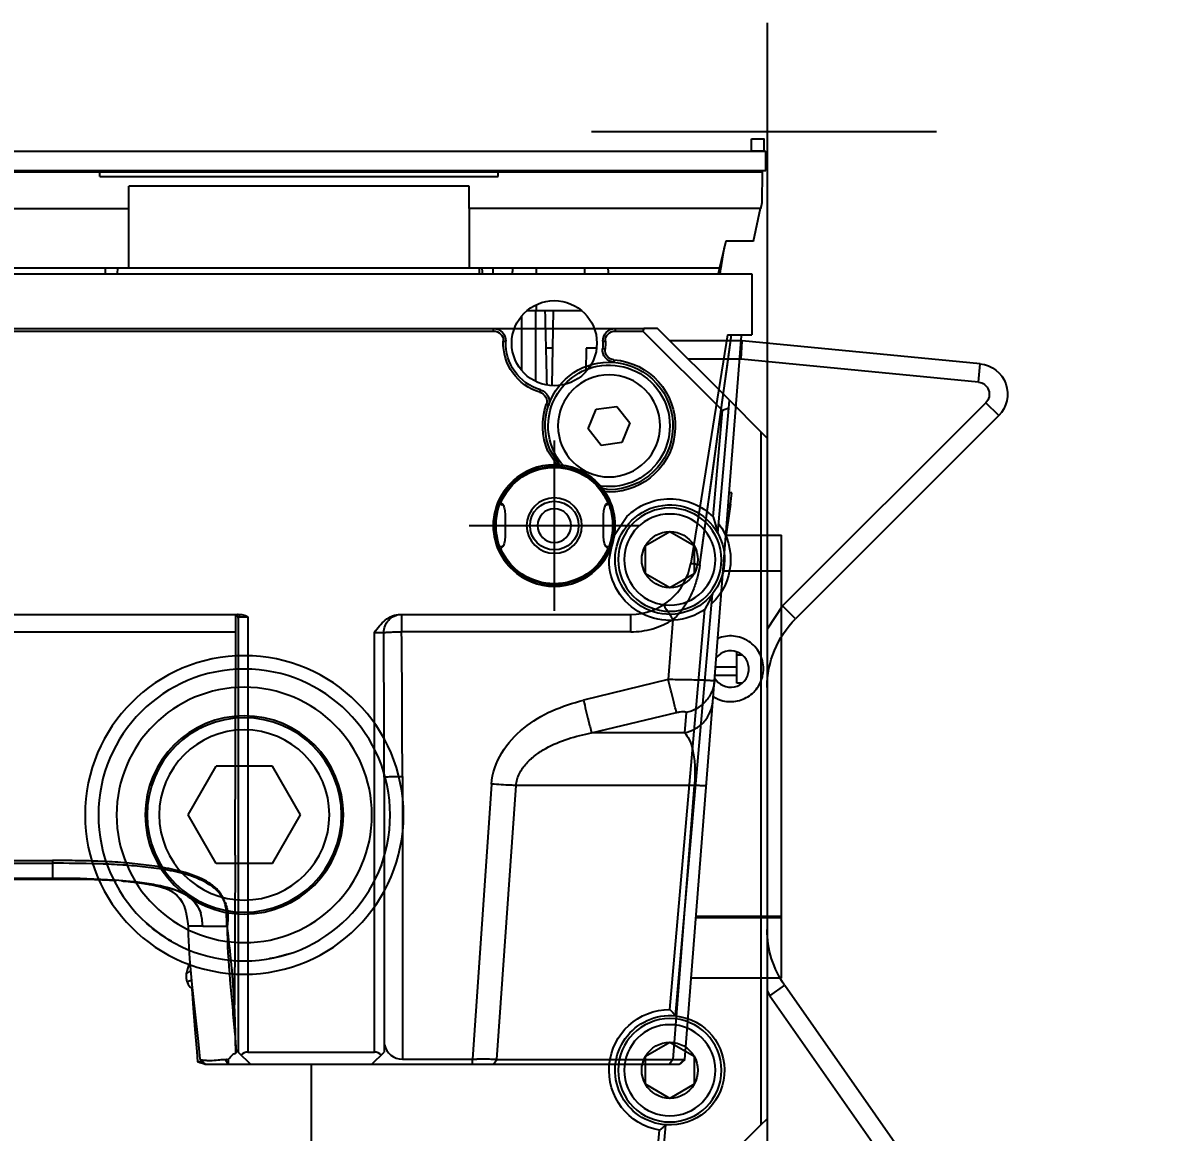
# Model space of a CAD drawing. Header units: millimetres. Extents: x -73584 to -37571, y -61249 to -50748.
# Drawn here: x -50345.5 to -50251.5, y -59261.9 to -59170.6 of the extents above; entities that cross this region are included whole.
import ezdxf

# ---------------------------------------------------------------- set-up
doc = ezdxf.new("R2010")
doc.units = ezdxf.units.MM
doc.header["$LTSCALE"] = 200
doc.header["$PDSIZE"] = -1
doc.linetypes.add('DOT_CENTER', pattern=[14, 12, -1, 0, -1])
doc.layers.add('1', color=7, linetype='Continuous')
doc.layers.add('DIM', color=3, linetype='Continuous')
doc.styles.add('TSSD_Dimension', font='tssdeng.shx', dxfattribs={"width": 0.7, "bigfont": 'hztxt.shx'})
doc.dimstyles.new('TSSD_20_20', dxfattribs={"dimtxt": 60, "dimasz": 20, "dimexe": 20, "dimexo": 50, "dimgap": 20, "dimtad": 1, "dimdec": 0, "dimzin": 0, "dimdsep": 46, "dimtxsty": 'TSSD_Dimension', "dimblk": 'ARCHTICK', "dimcen": 0, "dimdle": 20, "dimclrt": 7, "dimadec": 0, "dimazin": 0, "dimtfac": 1, "dimtdec": 0, "dimtix": 1, "dimtmove": 2, "dimatfit": 3, "dimfxl": 1, "dimtolj": 1, "dimtzin": 0, "dimarcsym": 0})

# ---------------------------------------------------------------- blocks, each defined once
blk = doc.blocks.new('12586')
at = {"color": 7, "linetype": 'Continuous'}
for p, q in [((-40121.546, -54854.821), (-39871.746, -54854.821)), ((-39871.746, -54856.421), (-39871.746, -54854.821)), ((-40121.546, -54856.421), (-39871.746, -54856.421)), ((-39946.768, -54856.521), (-39872.059, -54856.521)), ((-39926.524, -54856.921), (-39926.524, -54856.521)), ((-39926.524, -54856.921), (-39893.768, -54856.921)), ((-39910.156, -54856.521), (-39910.156, -54856.421)), ((-39910.147, -54856.521), (-39910.147, -54856.421)), ((-39909.892, -54856.421), (-39909.892, -54856.521)), ((-39908.733, -54856.521), (-39908.733, -54856.421)), ((-39907.958, -54856.521), (-39907.958, -54856.421)), ((-39905.335, -54856.421), (-39905.335, -54856.521)), ((-39904.56, -54856.421), (-39904.56, -54856.521)), ((-39903.401, -54856.521), (-39903.401, -54856.421)), ((-39903.147, -54856.521), (-39903.147, -54856.421)), ((-39901.65, -54856.521), (-39901.15, -54856.421)), ((-39901.15, -54856.521), (-39901.15, -54856.421)), ((-39897.904, -54856.421), (-39897.904, -54856.521)), ((-39897.899, -54856.421), (-39897.899, -54856.521)), ((-39893.768, -54856.921), (-39893.768, -54856.521)), ((-39889.156, -54856.421), (-39889.156, -54856.521)), ((-39889.147, -54856.421), (-39889.147, -54856.521)), ((-39884.147, -54856.421), (-39884.147, -54856.521)), ((-39881.398, -54856.521), (-39881.397, -54856.421)), ((-39879.895, -54856.521), (-39879.897, -54856.421)), ((-39872.059, -54856.521), (-39872.066, -54859.035)), ((-39896.146, -54857.693), (-39924.146, -54857.693)), ((-39924.146, -54859.55), (-39924.146, -54857.693)), ((-39896.146, -54859.546), (-39896.146, -54857.693)), ((-40069.146, -54859.55), (-39924.146, -54859.55)), ((-39924.146, -54864.421), (-39924.146, -54859.55)), ((-39872.183, -54859.546), (-39896.146, -54859.546)), ((-39896.146, -54859.55), (-39896.146, -54864.421)), ((-39872.754, -54862.232), (-39872.175, -54859.508)), ((-39875.051, -54862.232), (-39875.551, -54864.421)), ((-39875.322, -54863.712), (-39875.158, -54862.703)), ((-39872.754, -54862.232), (-39875.051, -54862.232)), ((-39875.405, -54864.224), (-39875.322, -54863.712)), ((-40069.146, -54864.421), (-39896.146, -54864.421)), ((-39926.085, -54864.421), (-39926.094, -54864.921)), ((-39925.085, -54864.421), (-39925.094, -54864.921)), ((-39896.146, -54864.421), (-39875.551, -54864.421)), ((-39894.207, -54864.421), (-39894.199, -54864.921)), ((-39890.646, -54864.421), (-39890.646, -54864.921)), ((-39886.646, -54864.921), (-39886.646, -54864.421)), ((-39875.551, -54864.421), (-39875.665, -54864.921)), ((-39875.517, -54864.921), (-39875.45, -54864.502)), ((-39875.45, -54864.502), (-39875.405, -54864.224)), ((-40370.397, -54864.921), (-39872.897, -54864.921)), ((-39872.897, -54864.921), (-39872.897, -54869.921)), ((-39890.646, -54867.474), (-39890.646, -54867.921)), ((-39891.841, -54868.416), (-39891.839, -54872.83)), ((-39891.346, -54867.921), (-39886.947, -54867.921)), ((-39890.66, -54873.762), (-39890.659, -54867.921)), ((-39889.893, -54868.024), (-39889.896, -54867.902)), ((-39889.893, -54868.024), (-39889.896, -54867.902)), ((-39889.312, -54874.105), (-39889.204, -54867.921)), ((-39878.419, -54929.522), (-39873.76, -54870.011)), ((-39874.904, -54869.921), (-39877.927, -54888.715)), ((-39877.176, -54888.841), (-39874.576, -54869.921)), ((-39874.904, -54869.921), (-39872.897, -54869.921)), ((-39889.243, -54871.021), (-39889.817, -54871.021)), ((-39886.528, -54871.021), (-39886.542, -54872.935)), ((-39886.528, -54871.021), (-39886.542, -54872.935)), ((-39885.647, -54871.021), (-39886.528, -54871.021)), ((-39874.533, -54882.92), (-39874.77, -54882.92)), ((-39874.663, -54883.848), (-39874.533, -54882.918)), ((-39874.663, -54883.848), (-39875.081, -54886.891)), ((-39875.014, -54886.42), (-39870.447, -54886.42)), ((-39870.447, -54922.842), (-39870.447, -54886.42)), ((-39870.447, -54889.368), (-39875.275, -54889.368)), ((-39947.232, -54892.921), (-39914.947, -54892.921)), ((-39915.347, -54894.357), (-39915.347, -54893.039)), ((-39915.147, -54893.223), (-39915.147, -54928.921)), ((-39915.037, -54893.121), (-39914.347, -54893.121)), ((-39914.347, -54893.121), (-39914.347, -54928.921)), ((-39901.79, -54892.921), (-39882.864, -54892.921)), ((-39901.703, -54892.921), (-39901.703, -54894.357)), ((-39882.864, -54894.357), (-39882.864, -54892.921)), ((-39879.386, -54893.349), (-39879.773, -54898.288)), ((-39947.232, -54894.357), (-39915.347, -54894.357)), ((-39915.397, -54912.721), (-39915.347, -54894.357)), ((-39903.947, -54894.421), (-39903.166, -54894.421)), ((-39903.947, -54928.921), (-39903.947, -54894.421)), ((-39882.864, -54894.357), (-39901.703, -54894.357)), ((-39874.147, -54898.582), (-39874.147, -54896.006)), ((-39874.147, -54896.258), (-39873.702, -54896.258)), ((-39874.147, -54897.26), (-39875.893, -54897.26)), ((-39879.773, -54898.288), (-39886.753, -54899.974)), ((-39875.945, -54897.919), (-39874.147, -54897.919)), ((-39873.702, -54898.582), (-39874.147, -54898.582)), ((-39886.078, -54902.674), (-39879.097, -54900.988)), ((-39878.299, -54901.007), (-39878.43, -54902.674)), ((-39878.43, -54902.674), (-39886.078, -54902.674)), ((-39903.147, -54906.314), (-39903.147, -54928.921)), ((-39901.647, -54906.251), (-39901.647, -54929.507)), ((-39894.304, -54906.887), (-39895.887, -54929.507)), ((-39893.867, -54929.522), (-39892.29, -54906.995)), ((-39877.632, -54906.995), (-39892.29, -54906.995)), ((-39877.632, -54906.995), (-39879.396, -54929.522)), ((-39949.461, -54913.172), (-39930.435, -54913.172)), ((-39949.461, -54913.4), (-39930.435, -54913.396)), ((-39930.435, -54913.172), (-39930.435, -54913.396)), ((-39930.435, -54913.396), (-39930.435, -54914.689)), ((-39930.435, -54913.396), (-39930.435, -54914.606)), ((-39915.397, -54912.721), (-39915.447, -54925.039)), ((-39923.53, -54914.964), (-39923.396, -54914.981)), ((-39923.434, -54914.976), (-39923.342, -54914.988)), ((-39870.447, -54917.814), (-39877.505, -54917.842)), ((-39877.505, -54917.842), (-39870.447, -54917.842)), ((-39870.447, -54917.785), (-39877.5, -54917.785)), ((-39919.416, -54922.494), (-39919.416, -54922.494)), ((-39870.447, -54922.842), (-39877.896, -54922.842)), ((-39918.943, -54923.727), (-39918.916, -54923.748)), ((-39915.344, -54928.961), (-39915.355, -54928.52)), ((-39915.344, -54928.961), (-39915.355, -54928.52)), ((-39918.563, -54928.882), (-39918.504, -54929.726)), ((-39918.291, -54929.519), (-39917.848, -54929.921)), ((-39918.289, -54929.52), (-39918.288, -54929.521)), ((-39916.222, -54929.521), (-39915.989, -54929.921)), ((-39915.147, -54928.921), (-39914.147, -54929.921)), ((-39914.347, -54928.921), (-39903.947, -54928.921)), ((-39904.147, -54929.921), (-39903.147, -54928.921)), ((-39901.647, -54929.507), (-39895.887, -54929.507)), ((-39895.887, -54929.921), (-39895.887, -54929.507)), ((-39894.8, -54929.517), (-39895.515, -54929.511)), ((-39894.466, -54929.52), (-39894.8, -54929.517)), ((-39894.157, -54929.921), (-39893.867, -54929.522)), ((-39893.867, -54929.522), (-39879.396, -54929.522)), ((-39879.396, -54929.522), (-39879.686, -54929.921)), ((-39878.419, -54929.522), (-39878.85, -54929.921)), ((-39918.497, -54929.729), (-39918.504, -54929.726)), ((-39917.849, -54929.921), (-39878.85, -54929.921))]:
    blk.add_line(p, q, dxfattribs=at)
blk.add_lwpolyline([(-39872.917, -54853.821), (-39871.917, -54853.821), (-39871.917, -54854.821), (-39872.917, -54854.821)], close=True)
for points in [[(-39877.176, -54888.841), (-39876.676, -54885.204), (-39876.203, -54881.763), (-39875.757, -54878.517), (-39875.337, -54875.464), (-39874.943, -54872.598), (-39874.576, -54869.921)], [(-39971.734, -54914.644), (-39966.387, -54914.695), (-39959.651, -54914.688), (-39952.568, -54914.689), (-39945.144, -54914.689), (-39937.384, -54914.689), (-39930.435, -54914.689)], [(-39930.435, -54914.689), (-39926.969, -54914.728), (-39925.14, -54914.814)], [(-39924.745, -54914.844), (-39924.623, -54914.853), (-39924.475, -54914.865), (-39924.334, -54914.877), (-39924.201, -54914.889), (-39924.074, -54914.902), (-39923.954, -54914.914), (-39923.84, -54914.927), (-39923.732, -54914.939), (-39923.629, -54914.952), (-39923.53, -54914.964)], [(-39924.723, -54914.845), (-39924.651, -54914.851), (-39924.471, -54914.865)], [(-39924.471, -54914.865), (-39924.304, -54914.88), (-39924.147, -54914.895), (-39923.999, -54914.909), (-39923.86, -54914.924), (-39923.731, -54914.939), (-39923.61, -54914.954), (-39923.498, -54914.968)], [(-39923.396, -54914.981), (-39923.252, -54915), (-39923.166, -54915.011), (-39923.083, -54915.022), (-39923.005, -54915.033), (-39922.931, -54915.044), (-39922.861, -54915.055), (-39922.792, -54915.066), (-39922.727, -54915.077), (-39922.664, -54915.088), (-39922.604, -54915.099), (-39922.547, -54915.11)], [(-39923.301, -54914.993), (-39923.21, -54915.005), (-39923.123, -54915.017), (-39923.039, -54915.028), (-39922.959, -54915.04), (-39922.883, -54915.051), (-39922.811, -54915.063), (-39922.741, -54915.074), (-39922.674, -54915.086), (-39922.613, -54915.097), (-39922.553, -54915.109), (-39922.49, -54915.121), (-39922.432, -54915.131), (-39922.383, -54915.139), (-39922.342, -54915.145), (-39922.309, -54915.148)], [(-39922.493, -54915.12), (-39922.439, -54915.13), (-39922.389, -54915.138), (-39922.347, -54915.144), (-39922.311, -54915.148), (-39922.282, -54915.151), (-39922.254, -54915.154), (-39922.225, -54915.158), (-39922.196, -54915.163), (-39922.168, -54915.169), (-39922.139, -54915.175), (-39922.109, -54915.182), (-39922.073, -54915.192)], [(-39922.251, -54915.155), (-39922.249, -54915.155), (-39922.216, -54915.16), (-39922.184, -54915.166), (-39922.151, -54915.173), (-39922.117, -54915.18), (-39922.077, -54915.191), (-39922.02, -54915.206), (-39921.955, -54915.222), (-39921.884, -54915.239), (-39921.811, -54915.255), (-39921.742, -54915.271), (-39921.672, -54915.289), (-39921.6, -54915.308), (-39921.524, -54915.328), (-39921.444, -54915.352), (-39921.362, -54915.377), (-39921.279, -54915.405), (-39921.195, -54915.434), (-39921.111, -54915.466), (-39921.026, -54915.5), (-39920.942, -54915.536), (-39920.856, -54915.576), (-39920.769, -54915.621), (-39920.678, -54915.672), (-39920.583, -54915.73), (-39920.483, -54915.797), (-39920.381, -54915.872), (-39920.274, -54915.961), (-39920.161, -54916.066), (-39920.038, -54916.198), (-39919.91, -54916.359), (-39919.765, -54916.587), (-39919.605, -54916.926), (-39919.456, -54917.39), (-39919.343, -54917.997), (-39919.273, -54918.559)], [(-39922.023, -54915.205), (-39921.967, -54915.219), (-39921.905, -54915.234), (-39921.841, -54915.248), (-39921.781, -54915.262), (-39921.721, -54915.276), (-39921.661, -54915.292), (-39921.6, -54915.308), (-39921.538, -54915.324), (-39921.477, -54915.342), (-39921.414, -54915.361), (-39921.351, -54915.381), (-39921.288, -54915.401), (-39921.225, -54915.423), (-39921.162, -54915.446), (-39921.098, -54915.471), (-39921.034, -54915.496), (-39920.97, -54915.524), (-39920.903, -54915.554), (-39920.834, -54915.587), (-39920.76, -54915.626), (-39920.681, -54915.67), (-39920.599, -54915.72), (-39920.51, -54915.778), (-39920.414, -54915.847), (-39920.31, -54915.93), (-39920.201, -54916.028), (-39920.075, -54916.156), (-39919.93, -54916.332), (-39919.769, -54916.581), (-39919.604, -54916.926), (-39919.455, -54917.392), (-39919.342, -54918.005), (-39919.272, -54918.566)], [(-39919.276, -54918.566), (-39919.257, -54919.282), (-39919.147, -54921.264), (-39918.958, -54923.363), (-39918.71, -54925.612), (-39918.436, -54928.048), (-39918.291, -54929.518)], [(-39919.121, -54921.552), (-39919.229, -54921.807), (-39919.319, -54922.069), (-39919.385, -54922.323), (-39919.416, -54922.494)], [(-39919.416, -54922.494), (-39919.425, -54922.568), (-39919.431, -54922.703), (-39919.423, -54922.839), (-39919.401, -54922.973), (-39919.366, -54923.107), (-39919.342, -54923.175)], [(-39919.343, -54923.173), (-39919.315, -54923.239), (-39919.252, -54923.361), (-39919.178, -54923.475), (-39919.094, -54923.581), (-39918.999, -54923.678), (-39918.943, -54923.727)], [(-39918.964, -54923.728), (-39918.842, -54925.319), (-39918.702, -54927.069), (-39918.563, -54928.882)], [(-39918.497, -54929.729), (-39918.441, -54929.739), (-39918.368, -54929.754), (-39918.307, -54929.769), (-39918.253, -54929.784), (-39918.206, -54929.797), (-39918.164, -54929.809), (-39918.126, -54929.82), (-39918.094, -54929.83), (-39918.067, -54929.838), (-39918.044, -54929.846), (-39918.023, -54929.852), (-39918.005, -54929.858), (-39917.987, -54929.864), (-39917.971, -54929.869), (-39917.955, -54929.875), (-39917.939, -54929.88), (-39917.924, -54929.886), (-39917.909, -54929.892), (-39917.895, -54929.898), (-39917.88, -54929.904), (-39917.866, -54929.911), (-39917.852, -54929.918), (-39917.846, -54929.921)]]:
    blk.add_lwpolyline(points, dxfattribs=at)
for centre, radius in [((-39889.147, -54870.621), 3.5), ((-39889.147, -54885.621), 4.857), ((-39889.147, -54885.621), 2)]:
    blk.add_circle(centre, radius, dxfattribs=at)
for centre, radius, start, end in [((-39891.933, -54856.734), 1.22, 165.15126, 169.96403), ((-39890.861, -54854.916), 2.445, 217.99005, 221.02973), ((-39889.147, -54885.621), 5, 3.51019, 176.48981), ((-39889.147, -54885.621), 5, 183.51019, 356.48981), ((-39882.864, -54887.921), 5, 270, 350.86222), ((-43477.797, -54906.241), 3574.65, 359.998822, 0.189455), ((-41145.06, -54906.177), 1243.413, 359.99662, 0.544673), ((-39874.647, -54897.42), 1.5, 208.64205, 142.4896), ((-39874.646, -54897.398), 2.702, 237.81151, 242.37321), ((-39874.646, -54897.397), 2.702, 242.3727, 249.30064), ((-39874.646, -54897.395), 2.704, 249.31429, 256.23738), ((-39927.694, -54956.648), 41.908, 85.66121, 85.96508), ((-40004.387, -54930.194), 89.09, 3.31719, 7.50621), ((-39894.634, -54834.595), 94.92, 269.24393, 269.46826)]:
    blk.add_arc(centre, radius, start, end, dxfattribs=at)
for centre, major_axis, ratio, start_param, end_param in [((-39886.647, -54856.111), (5.495, -0.587), 0.399969, -2.744029, -2.699272), ((-39890.647, -55354.659), (0, 558.577), 0.017455, 0.499847, 0.501712), ((-39890.647, -55240.197), (-6.896, 394.974), 0.017451, -0.317451, -0.313367), ((-39890.647, -55411.949), (0, 558.577), 0.017455, 0.199227, 0.2037), ((-39886.647, -55411.949), (0, 558.577), 0.017455, -0.2037, -0.199227), ((-39875.167, -54883.848), (0.406, 0.354), 0.8698, -1.598787, -0.786587), ((-39901.647, -54928.007), (0, 1.5), 1, -4.504747, -3.141593), ((-39914.347, -54929.721), (0.8, 0), 1, 1.570796, 2.356194), ((-39903.947, -54929.721), (0.8, 0), 1, 0.785398, 1.570796)]:
    blk.add_ellipse(centre, major_axis=major_axis, ratio=ratio, start_param=start_param, end_param=end_param, dxfattribs=at)
for points, knots in [([(-39872.066, -54859.035), (-39872.084, -54859.121), (-39872.131, -54859.289), (-39872.164, -54859.46), (-39872.183, -54859.546)], [0, 0, 0, 0, 0.499979, 1, 1, 1, 1]), ([(-39894.137, -54885.315), (-39894.139, -54885.34), (-39894.144, -54885.442), (-39894.146, -54885.544), (-39894.146, -54885.621)], [0, 0, 0, 0, 0.248289, 1, 1, 1, 1]), ([(-39884.147, -54885.621), (-39884.147, -54885.595), (-39884.148, -54885.493), (-39884.151, -54885.391), (-39884.156, -54885.315)], [0, 0, 0, 0, 0.251192, 1, 1, 1, 1]), ([(-39894.146, -54885.621), (-39894.146, -54885.647), (-39894.145, -54885.749), (-39894.142, -54885.851), (-39894.137, -54885.927)], [0, 0, 0, 0, 0.251192, 1, 1, 1, 1]), ([(-39884.156, -54885.927), (-39884.154, -54885.902), (-39884.149, -54885.8), (-39884.147, -54885.698), (-39884.147, -54885.621)], [0, 0, 0, 0, 0.248289, 1, 1, 1, 1]), ([(-39877.927, -54888.715), (-39877.928, -54888.719), (-39877.911, -54888.716), (-39877.899, -54888.722), (-39877.863, -54888.726), (-39877.807, -54888.737), (-39877.718, -54888.751), (-39877.607, -54888.77), (-39877.424, -54888.8), (-39877.278, -54888.824), (-39877.176, -54888.841)], [0, 0, 0, 0, 0.016192, 0.036731, 0.065854, 0.1502, 0.268254, 0.417254, 0.592773, 1, 1, 1, 1]), ([(-39877.376, -54889.825), (-39877.459, -54890.158), (-39877.709, -54890.979), (-39878.333, -54892.208), (-39878.996, -54893.013), (-39879.386, -54893.349)], [0, 0, 0, 0, 0.250222, 0.624582, 1, 1, 1, 1]), ([(-39880.189, -54892.145), (-39880.186, -54892.144), (-39880.178, -54892.155), (-39880.166, -54892.166), (-39880.145, -54892.195), (-39880.104, -54892.251), (-39880.035, -54892.351), (-39879.935, -54892.5), (-39879.812, -54892.686), (-39879.626, -54892.973), (-39879.482, -54893.197), (-39879.386, -54893.349)], [0, 0, 0, 0, 0.005136, 0.019294, 0.042556, 0.074822, 0.165866, 0.291395, 0.448524, 0.627035, 1, 1, 1, 1]), ([(-39915.147, -54893.223), (-39915.147, -54893.176), (-39915.193, -54893.075), (-39915.296, -54893.039), (-39915.347, -54893.039)], [0, 0, 0, 0, 0.485542, 1, 1, 1, 1]), ([(-39915.037, -54893.121), (-39915.037, -54893.071), (-39915.068, -54892.971), (-39915.164, -54892.921), (-39915.21, -54892.921)], [0, 0, 0, 0, 0.525943, 1, 1, 1, 1]), ([(-39915.147, -54893.223), (-39915.147, -54893.196), (-39915.132, -54893.13), (-39915.066, -54893.121), (-39915.037, -54893.121)], [0, 0, 0, 0, 0.4853, 1, 1, 1, 1]), ([(-39903.947, -54894.421), (-39903.679, -54894.055), (-39903.264, -54893.496), (-39902.476, -54893.015), (-39902.018, -54892.921), (-39901.79, -54892.921)], [0, 0, 0, 0, 0.499214, 0.749676, 1, 1, 1, 1]), ([(-39903.166, -54894.421), (-39903.166, -54894.233), (-39903.096, -54893.856), (-39902.795, -54893.37), (-39902.34, -54893.03), (-39901.973, -54892.935), (-39901.79, -54892.924)], [0, 0, 0, 0, 0.252688, 0.503902, 0.752721, 1, 1, 1, 1]), ([(-39882.864, -54894.357), (-39882.254, -54894.356), (-39881.028, -54894.185), (-39879.901, -54893.674), (-39879.386, -54893.349)], [0, 0, 0, 0, 0.500033, 1, 1, 1, 1]), ([(-39903.166, -54894.421), (-39903.103, -54894.409), (-39902.927, -54894.396), (-39902.605, -54894.377), (-39902.18, -54894.364), (-39901.868, -54894.359), (-39901.703, -54894.357)], [0, 0, 0, 0, 0.131534, 0.360421, 0.661529, 1, 1, 1, 1]), ([(-39871.947, -54897.399), (-39871.947, -54897.178), (-39871.988, -54896.843), (-39872.123, -54896.42), (-39872.309, -54896.015), (-39872.634, -54895.558), (-39873.145, -54895.122), (-39873.748, -54894.824), (-39874.405, -54894.682), (-39875.077, -54894.705), (-39875.508, -54894.83), (-39875.712, -54894.918)], [0, 0, 0, 0, 0.124649, 0.187348, 0.250058, 0.37498, 0.500006, 0.62499, 0.749997, 0.874998, 1, 1, 1, 1]), ([(-39875.289, -54900.021), (-39875.091, -54900.07), (-39874.683, -54900.122), (-39874.069, -54900.06), (-39873.485, -54899.862), (-39872.961, -54899.538), (-39872.523, -54899.104), (-39872.248, -54898.668), (-39872.092, -54898.29), (-39871.98, -54897.902), (-39871.947, -54897.599), (-39871.947, -54897.399)], [0, 0, 0, 0, 0.125268, 0.250516, 0.375791, 0.501037, 0.6262, 0.751782, 0.814744, 0.877193, 1, 1, 1, 1]), ([(-39875.983, -54898.414), (-39875.983, -54898.407), (-39876.021, -54898.403), (-39876.064, -54898.393), (-39876.161, -54898.385), (-39876.283, -54898.375), (-39876.442, -54898.366), (-39876.713, -54898.353), (-39877.125, -54898.338), (-39877.691, -54898.322), (-39878.338, -54898.308), (-39879.041, -54898.296), (-39879.525, -54898.29), (-39879.773, -54898.288)], [0, 0, 0, 0, 0.00536, 0.020117, 0.044189, 0.077262, 0.118996, 0.169063, 0.292732, 0.444258, 0.617075, 0.804534, 1, 1, 1, 1]), ([(-39879.097, -54900.988), (-39879.19, -54900.662), (-39879.411, -54899.76), (-39879.634, -54898.86), (-39879.773, -54898.288)], [0, 0, 0, 0, 0.365738, 1, 1, 1, 1]), ([(-39875.983, -54898.414), (-39876.007, -54898.71), (-39876.154, -54899.317), (-39876.662, -54900.118), (-39877.407, -54900.716), (-39878, -54900.942), (-39878.299, -54901.007)], [0, 0, 0, 0, 0.240519, 0.495308, 0.752832, 1, 1, 1, 1]), ([(-39894.304, -54906.887), (-39894.259, -54905.985), (-39893.614, -54904.199), (-39891.74, -54902.174), (-39889.372, -54900.763), (-39887.63, -54900.215), (-39886.753, -54899.974)], [0, 0, 0, 0, 0.24907, 0.498876, 0.749261, 1, 1, 1, 1]), ([(-39886.753, -54899.974), (-39886.615, -54900.546), (-39886.391, -54901.446), (-39886.17, -54902.348), (-39886.078, -54902.674)], [0, 0, 0, 0, 0.63426, 1, 1, 1, 1]), ([(-39878.43, -54902.674), (-39878.131, -54902.609), (-39877.537, -54902.383), (-39876.793, -54901.784), (-39876.284, -54900.984), (-39876.137, -54900.377), (-39876.114, -54900.081)], [0, 0, 0, 0, 0.247168, 0.504693, 0.759482, 1, 1, 1, 1]), ([(-39879.097, -54900.988), (-39878.995, -54900.963), (-39878.806, -54900.927), (-39878.58, -54900.907), (-39878.435, -54900.917), (-39878.362, -54900.934), (-39878.31, -54900.961), (-39878.298, -54900.994), (-39878.299, -54901.007)], [0, 0, 0, 0, 0.374945, 0.68476, 0.801755, 0.890103, 0.952171, 1, 1, 1, 1]), ([(-39892.29, -54906.995), (-39892.263, -54906.657), (-39892.071, -54905.986), (-39891.473, -54905.151), (-39890.712, -54904.478), (-39889.581, -54903.753), (-39888.03, -54903.11), (-39886.732, -54902.793), (-39886.078, -54902.674)], [0, 0, 0, 0, 0.12658, 0.252794, 0.37827, 0.503299, 0.752076, 1, 1, 1, 1]), ([(-39878.43, -54902.674), (-39878.285, -54902.821), (-39878.007, -54903.249), (-39877.717, -54904.135), (-39877.553, -54905.423), (-39877.579, -54906.425), (-39877.632, -54906.995)], [0, 0, 0, 0, 0.137709, 0.334113, 0.618012, 1, 1, 1, 1]), ([(-39903.147, -54906.314), (-39903.147, -54906.311), (-39903.134, -54906.306), (-39903.099, -54906.298), (-39903.013, -54906.287), (-39902.879, -54906.278), (-39902.694, -54906.268), (-39902.469, -54906.261), (-39902.115, -54906.253), (-39901.838, -54906.251), (-39901.647, -54906.251)], [0, 0, 0, 0, 0.006385, 0.021431, 0.078674, 0.170866, 0.29494, 0.44606, 0.619037, 1, 1, 1, 1]), ([(-39892.29, -54906.995), (-39892.436, -54906.99), (-39893.107, -54906.964), (-39893.779, -54906.924), (-39894.304, -54906.887)], [0, 0, 0, 0, 0.216523, 1, 1, 1, 1]), ([(-39876.655, -54906.994), (-39876.656, -54907), (-39876.686, -54907.007), (-39876.727, -54907.012), (-39876.812, -54907.016), (-39876.922, -54907.017), (-39877.064, -54907.015), (-39877.304, -54907.009), (-39877.496, -54907.001), (-39877.632, -54906.995)], [0, 0, 0, 0, 0.019187, 0.068665, 0.150771, 0.265058, 0.410198, 0.583431, 1, 1, 1, 1]), ([(-39916.361, -54916.385), (-39916.452, -54916.088), (-39916.802, -54915.543), (-39917.548, -54914.969), (-39918.389, -54914.548), (-39919.269, -54914.223), (-39920.174, -54913.974), (-39921.398, -54913.72), (-39922.946, -54913.498), (-39924.812, -54913.32), (-39926.685, -54913.22), (-39928.56, -54913.178), (-39929.81, -54913.171), (-39930.435, -54913.172)], [0, 0, 0, 0, 0.06213, 0.124526, 0.187029, 0.249554, 0.312087, 0.374626, 0.49969, 0.624763, 0.749841, 0.87492, 1, 1, 1, 1]), ([(-39916.361, -54916.385), (-39916.492, -54916.104), (-39916.878, -54915.598), (-39917.636, -54915.049), (-39918.473, -54914.638), (-39919.644, -54914.224), (-39921.164, -54913.903), (-39923.007, -54913.666), (-39924.86, -54913.517), (-39927.337, -54913.413), (-39929.196, -54913.394), (-39930.435, -54913.396)], [0, 0, 0, 0, 0.062498, 0.125029, 0.187555, 0.25008, 0.375029, 0.500019, 0.625015, 0.750013, 1, 1, 1, 1]), ([(-39971.733, -54914.563), (-39970.011, -54914.599), (-39966.568, -54914.62), (-39961.405, -54914.603), (-39956.243, -54914.607), (-39949.361, -54914.605), (-39940.758, -54914.606), (-39933.876, -54914.606), (-39930.435, -54914.606)], [0, 0, 0, 0, 0.125129, 0.250095, 0.37508, 0.500063, 0.750032, 1, 1, 1, 1]), ([(-39924.524, -54914.86), (-39923.926, -54914.906), (-39922.732, -54915.021), (-39921.253, -54915.29), (-39920.105, -54915.652), (-39919.29, -54916.053), (-39918.606, -54916.67), (-39918.335, -54917.219), (-39918.232, -54917.501)], [0, 0, 0, 0, 0.249657, 0.499293, 0.624069, 0.750257, 0.874902, 1, 1, 1, 1]), ([(-39923.431, -54914.934), (-39922.924, -54914.992), (-39922.164, -54915.094), (-39921.166, -54915.313), (-39920.429, -54915.524), (-39919.71, -54915.797), (-39919.057, -54916.213), (-39918.531, -54916.788), (-39918.313, -54917.259), (-39918.232, -54917.501)], [0, 0, 0, 0, 0.249731, 0.374553, 0.499515, 0.624457, 0.749896, 0.875011, 1, 1, 1, 1]), ([(-39916.361, -54916.385), (-39916.269, -54916.547), (-39916.111, -54916.888), (-39915.999, -54917.44), (-39915.99, -54918.001), (-39916.029, -54918.373), (-39916.061, -54918.556)], [0, 0, 0, 0, 0.250233, 0.499875, 0.750236, 1, 1, 1, 1]), ([(-39916.061, -54918.556), (-39916.075, -54918.373), (-39916.099, -54917.914), (-39916.113, -54917.18), (-39916.245, -54916.634), (-39916.361, -54916.385)], [0, 0, 0, 0, 0.250189, 0.625401, 1, 1, 1, 1]), ([(-39870.447, -54917.814), (-39871.034, -54917.813), (-39872.21, -54917.81), (-39873.973, -54917.802), (-39875.737, -54917.791), (-39876.912, -54917.787), (-39877.5, -54917.786)], [0, 0, 0, 0, 0.25, 0.5, 0.75, 1, 1, 1, 1]), ([(-39918.056, -54918.56), (-39918.251, -54918.56), (-39918.519, -54918.56), (-39918.844, -54918.561), (-39919.016, -54918.561), (-39919.137, -54918.563), (-39919.215, -54918.562), (-39919.254, -54918.566), (-39919.273, -54918.564), (-39919.276, -54918.566)], [0, 0, 0, 0, 0.477646, 0.65943, 0.800309, 0.899202, 0.959267, 0.989859, 1, 1, 1, 1]), ([(-39918.056, -54918.56), (-39917.91, -54918.559), (-39917.245, -54918.559), (-39916.581, -54918.56), (-39916.062, -54918.556)], [0, 0, 0, 0, 0.220096, 1, 1, 1, 1]), ([(-39916.062, -54918.556), (-39916.059, -54920.044), (-39915.894, -54922.275), (-39915.631, -54925.24), (-39915.489, -54926.722), (-39915.424, -54927.464)], [0, 0, 0, 0, 0.499947, 0.749948, 1, 1, 1, 1]), ([(-39919.059, -54922.246), (-39919.077, -54922.257), (-39919.112, -54922.28), (-39919.165, -54922.314), (-39919.217, -54922.348), (-39919.267, -54922.381), (-39919.309, -54922.408), (-39919.34, -54922.429), (-39919.362, -54922.445), (-39919.381, -54922.459), (-39919.398, -54922.472), (-39919.41, -54922.483), (-39919.416, -54922.491), (-39919.416, -54922.494)], [0, 0, 0, 0, 0.146825, 0.290435, 0.431355, 0.570346, 0.705558, 0.769981, 0.831481, 0.888035, 0.937189, 0.975813, 1, 1, 1, 1]), ([(-39918.99, -54923.008), (-39919.008, -54923.017), (-39919.044, -54923.033), (-39919.096, -54923.057), (-39919.148, -54923.08), (-39919.19, -54923.099), (-39919.223, -54923.114), (-39919.247, -54923.126), (-39919.27, -54923.136), (-39919.291, -54923.146), (-39919.311, -54923.156), (-39919.324, -54923.163), (-39919.333, -54923.168), (-39919.338, -54923.171), (-39919.341, -54923.172), (-39919.342, -54923.174), (-39919.342, -54923.175)], [0, 0, 0, 0, 0.151758, 0.299875, 0.444896, 0.58767, 0.657662, 0.725557, 0.790688, 0.85223, 0.907574, 0.953744, 0.972146, 0.986435, 0.995779, 1, 1, 1, 1]), ([(-39918.921, -54923.724), (-39918.924, -54923.724), (-39918.929, -54923.725), (-39918.936, -54923.727), (-39918.94, -54923.727), (-39918.943, -54923.727), (-39918.943, -54923.727)], [0, 0, 0, 0, 0.383315, 0.687249, 0.895331, 1, 1, 1, 1]), ([(-39915.381, -54927.247), (-39915.383, -54927.063), (-39915.384, -54926.694), (-39915.407, -54926.143), (-39915.438, -54925.591), (-39915.444, -54925.223), (-39915.447, -54925.039)], [0, 0, 0, 0, 0.250017, 0.500002, 0.750026, 1, 1, 1, 1]), ([(-39918.292, -54929.517), (-39918.28, -54929.528), (-39918.218, -54929.538), (-39918.1, -54929.57), (-39917.894, -54929.594), (-39917.732, -54929.607), (-39917.637, -54929.61)], [0, 0, 0, 0, 0.076049, 0.263856, 0.570375, 1, 1, 1, 1]), ([(-39916.789, -54929.563), (-39916.744, -54929.558), (-39916.556, -54929.54), (-39916.366, -54929.527), (-39916.222, -54929.521)], [0, 0, 0, 0, 0.236102, 1, 1, 1, 1]), ([(-39915.718, -54929.256), (-39915.63, -54929.169), (-39915.507, -54929.049), (-39915.345, -54929.003), (-39915.304, -54928.998)], [0, 0, 0, 0, 0.749785, 1, 1, 1, 1]), ([(-39893.867, -54929.522), (-39893.913, -54929.522), (-39894.113, -54929.522), (-39894.313, -54929.521), (-39894.466, -54929.52)], [0, 0, 0, 0, 0.232912, 1, 1, 1, 1]), ([(-39879.396, -54929.522), (-39879.371, -54929.523), (-39879.276, -54929.524), (-39879.18, -54929.525), (-39879.11, -54929.525)], [0, 0, 0, 0, 0.263039, 1, 1, 1, 1]), ([(-39879.11, -54929.525), (-39879.029, -54929.525), (-39878.809, -54929.525), (-39878.588, -54929.529), (-39878.448, -54929.525)], [0, 0, 0, 0, 0.366129, 1, 1, 1, 1]), ([(-39878.448, -54929.525), (-39878.441, -54929.525), (-39878.434, -54929.522), (-39878.419, -54929.525), (-39878.419, -54929.522)], [0, 0, 0, 0, 0.742034, 1, 1, 1, 1]), ([(-39918.487, -54929.73), (-39918.489, -54929.73), (-39918.492, -54929.729), (-39918.496, -54929.729), (-39918.497, -54929.729)], [0, 0, 0, 0, 0.555638, 1, 1, 1, 1]), ([(-39918.088, -54929.705), (-39918.176, -54929.713), (-39918.309, -54929.723), (-39918.443, -54929.732), (-39918.487, -54929.73)], [0, 0, 0, 0, 0.666532, 1, 1, 1, 1]), ([(-39917.637, -54929.61), (-39917.577, -54929.612), (-39917.293, -54929.615), (-39917.011, -54929.584), (-39916.789, -54929.563)], [0, 0, 0, 0, 0.213358, 1, 1, 1, 1])]:
    blk.add_open_spline(points, degree=3, knots=knots, dxfattribs=at)
for points in [[(-39889.74, -54874.06), (-39889.791, -54872.048), (-39889.842, -54870.036), (-39889.893, -54868.024)], [(-39877.176, -54888.841), (-39877.23, -54889.171), (-39877.295, -54889.5), (-39877.376, -54889.825)], [(-39914.947, -54892.921), (-39914.811, -54892.921), (-39914.676, -54892.968), (-39914.552, -54893.023)], [(-39914.552, -54893.023), (-39914.518, -54893.038), (-39914.484, -54893.053), (-39914.45, -54893.07)], [(-39914.45, -54893.07), (-39914.416, -54893.086), (-39914.381, -54893.104), (-39914.347, -54893.121)], [(-39930.435, -54914.606), (-39928.919, -54914.606), (-39927.401, -54914.634), (-39925.888, -54914.726)], [(-39925.888, -54914.726), (-39925.067, -54914.775), (-39924.247, -54914.841), (-39923.431, -54914.934)], [(-39918.056, -54918.56), (-39918.096, -54918.204), (-39918.135, -54917.845), (-39918.232, -54917.501)], [(-39915.424, -54927.464), (-39915.379, -54927.975), (-39915.337, -54928.486), (-39915.304, -54928.998)], [(-39915.355, -54928.52), (-39915.365, -54928.095), (-39915.376, -54927.671), (-39915.381, -54927.247)], [(-39916.222, -54929.521), (-39916.136, -54929.517), (-39916.049, -54929.521), (-39915.963, -54929.521)], [(-39915.963, -54929.521), (-39915.884, -54929.43), (-39915.804, -54929.34), (-39915.718, -54929.256)], [(-39915.926, -54929.921), (-39915.946, -54929.789), (-39915.962, -54929.655), (-39915.963, -54929.521)], [(-39878.85, -54929.921), (-39878.758, -54929.835), (-39878.669, -54929.745), (-39878.579, -54929.656)]]:
    blk.add_open_spline(points, degree=3, dxfattribs=at)
at = {"layer": 'DIM', "color": 3}
blk.add_line((-39909.147, -54929.921), (-39909.147, -54944.921), dxfattribs=at)
blk = doc.blocks.new('23-D1024-A_DV_LOCATION_PIN_Absen-PL__338', base_point=(431.261, -3.18))
at = {"color": 7, "linetype": 'Continuous'}
for p, q in [((431.399, 3.03), (431.327, 2.692)), ((431.403, 3.045), (431.399, 3.03)), ((431.525, 3.457), (431.403, 3.045)), ((431.567, 2.883), (431.51, 2.579)), ((431.595, 3.644), (431.525, 3.457)), ((431.571, 2.897), (431.567, 2.883)), ((431.609, 3.057), (431.571, 2.897)), ((431.617, 3.699), (431.595, 3.644)), ((431.671, 3.28), (431.609, 3.057)), ((431.847, 3.704), (431.617, 3.699)), ((431.72, 3.436), (431.671, 3.28)), ((431.747, 3.513), (431.72, 3.436)), ((431.821, 3.569), (431.747, 3.513)), ((431.834, 3.57), (431.821, 3.569)), ((431.952, 3.537), (431.834, 3.57)), ((432.013, 3.547), (431.847, 3.704)), ((432.049, 3.464), (431.952, 3.537)), ((432.124, 3.287), (432.013, 3.547)), ((432.039, 3.479), (432.013, 3.547)), ((432.069, 3.433), (432.039, 3.479)), ((432.065, 3.452), (432.049, 3.464)), ((432.169, 3.06), (432.124, 3.287)), ((432.171, 3.044), (432.169, 3.06)), ((432.201, 2.701), (432.171, 3.044)), ((440.329, 3.044), (440.299, 2.701)), ((440.331, 3.06), (440.329, 3.044)), ((440.376, 3.287), (440.331, 3.06)), ((440.441, 3.466), (440.376, 3.287)), ((440.461, 3.479), (440.431, 3.433)), ((440.451, 3.464), (440.436, 3.453)), ((440.487, 3.547), (440.441, 3.466)), ((440.548, 3.537), (440.451, 3.464)), ((440.487, 3.547), (440.461, 3.479)), ((440.653, 3.704), (440.487, 3.547)), ((440.666, 3.57), (440.548, 3.537)), ((440.883, 3.699), (440.653, 3.704)), ((440.679, 3.569), (440.666, 3.57)), ((440.753, 3.513), (440.679, 3.569)), ((440.78, 3.436), (440.753, 3.513)), ((440.829, 3.28), (440.78, 3.436)), ((440.891, 3.057), (440.829, 3.28)), ((440.975, 3.457), (440.883, 3.699)), ((440.929, 2.897), (440.891, 3.057)), ((440.933, 2.883), (440.929, 2.897)), ((440.99, 2.579), (440.933, 2.883)), ((441.097, 3.045), (440.975, 3.457)), ((441.101, 3.03), (441.097, 3.045)), ((441.164, 2.741), (441.101, 3.03)), ((431.327, 2.692), (431.261, 2.149)), ((431.261, 2.149), (431.261, 1.49)), ((431.497, 2.489), (431.458, 2.104)), ((431.458, 2.104), (431.458, 1.535)), ((431.51, 2.579), (431.497, 2.489)), ((432.209, 2.473), (432.201, 2.701)), ((432.213, 2.152), (432.209, 2.473)), ((432.213, 1.488), (432.213, 2.152)), ((440.291, 2.473), (440.287, 2.152)), ((440.287, 2.152), (440.287, 1.488)), ((440.294, 2.584), (440.291, 2.473)), ((440.299, 2.701), (440.294, 2.584)), ((441.003, 2.489), (440.99, 2.579)), ((441.042, 2.104), (441.003, 2.489)), ((441.042, 1.535), (441.042, 2.104)), ((441.173, 2.692), (441.164, 2.741)), ((441.239, 2.149), (441.173, 2.692)), ((441.25, 1.82), (441.239, 2.149)), ((431.261, 1.49), (431.327, 0.948)), ((431.327, 0.948), (431.399, 0.61)), ((431.458, 1.535), (431.497, 1.15)), ((431.497, 1.15), (431.51, 1.06)), ((431.51, 1.06), (431.567, 0.756)), ((432.201, 0.938), (432.209, 1.166)), ((432.209, 1.166), (432.213, 1.488)), ((440.287, 1.488), (440.291, 1.166)), ((440.291, 1.166), (440.294, 1.055)), ((440.294, 1.055), (440.299, 0.938)), ((440.933, 0.756), (440.99, 1.06)), ((440.99, 1.06), (441.003, 1.15)), ((441.003, 1.15), (441.042, 1.535)), ((441.164, 0.898), (441.173, 0.948)), ((441.173, 0.948), (441.239, 1.49)), ((441.239, 1.49), (441.25, 1.82)), ((431.399, 0.61), (431.403, 0.594)), ((431.403, 0.594), (431.525, 0.183)), ((431.525, 0.183), (431.595, -0.005)), ((431.567, 0.756), (431.571, 0.742)), ((431.571, 0.742), (431.609, 0.583)), ((431.609, 0.583), (431.671, 0.359)), ((431.671, 0.359), (431.72, 0.203)), ((431.72, 0.203), (431.747, 0.126)), ((431.747, 0.126), (431.821, 0.07)), ((431.821, 0.07), (431.834, 0.07)), ((431.834, 0.07), (431.952, 0.102)), ((431.847, -0.064), (432.013, 0.092)), ((431.952, 0.102), (432.049, 0.175)), ((432.013, 0.092), (432.124, 0.353)), ((432.013, 0.092), (432.039, 0.16)), ((432.039, 0.16), (432.069, 0.206)), ((432.049, 0.175), (432.065, 0.187)), ((432.124, 0.353), (432.169, 0.58)), ((432.169, 0.58), (432.171, 0.595)), ((432.171, 0.595), (432.201, 0.938)), ((440.299, 0.938), (440.329, 0.595)), ((440.329, 0.595), (440.331, 0.58)), ((440.331, 0.58), (440.376, 0.353)), ((440.376, 0.353), (440.441, 0.173)), ((440.431, 0.206), (440.461, 0.16)), ((440.436, 0.187), (440.451, 0.175)), ((440.441, 0.173), (440.487, 0.092)), ((440.451, 0.175), (440.548, 0.102)), ((440.461, 0.16), (440.487, 0.092)), ((440.487, 0.092), (440.653, -0.064)), ((440.548, 0.102), (440.666, 0.07)), ((440.666, 0.07), (440.679, 0.07)), ((440.679, 0.07), (440.753, 0.126)), ((440.753, 0.126), (440.78, 0.203)), ((440.78, 0.203), (440.829, 0.359)), ((440.829, 0.359), (440.891, 0.583)), ((440.883, -0.06), (440.975, 0.183)), ((440.891, 0.583), (440.929, 0.742)), ((440.929, 0.742), (440.933, 0.756)), ((440.975, 0.183), (441.097, 0.594)), ((441.097, 0.594), (441.101, 0.61)), ((441.101, 0.61), (441.164, 0.898)), ((431.595, -0.005), (431.617, -0.06)), ((431.617, -0.06), (431.847, -0.064)), ((440.653, -0.064), (440.883, -0.06))]:
    blk.add_line(p, q, dxfattribs=at)
at = {"color": 140, "linetype": 'Continuous'}
for p, q in [((431.747, 3.513), (431.617, 3.699)), ((431.847, 3.704), (431.952, 3.537)), ((440.548, 3.537), (440.653, 3.704)), ((440.883, 3.699), (440.753, 3.513)), ((431.617, -0.06), (431.747, 0.126)), ((431.952, 0.102), (431.847, -0.064)), ((440.653, -0.064), (440.548, 0.102)), ((440.753, 0.126), (440.883, -0.06))]:
    blk.add_line(p, q, dxfattribs=at)
for radius in [2.276, 1.382]:
    blk.add_circle((436.25, 1.82), radius, dxfattribs=at)
at = {"color": 7, "linetype": 'Continuous'}
for start, end in [(22.07712, 157.92288), (202.07712, 337.92288)]:
    blk.add_arc((436.25, 1.82), 5, start, end, dxfattribs=at)
at = {"color": 140, "linetype": 'Continuous'}
for start, end in [(23.16781, 156.83219), (203.16781, 336.83219)]:
    blk.add_arc((436.25, 1.82), 4.789, start, end, dxfattribs=at)
at = {"layer": '1', "color": 1, "linetype": 'DOT_CENTER'}
for p, q in [((436.25, 8.82), (436.25, -5.18)), ((443.25, 1.82), (429.25, 1.82))]:
    blk.add_line(p, q, dxfattribs=at)
blk = doc.blocks.new('PH_23_COMPONENTS_BASESTAND-0_5m_Absen-PL__347', base_point=(431.261, -23.18))
blk.add_blockref('23-D1024-A_DV_LOCATION_PIN_Absen-PL__338', (431.261, -3.18))
blk = doc.blocks.new('23-D1020-B_EXTRUSION-MAIN-BODY_BASESTAND-0_5m_Absen-PL__363', base_point=(418.75, -61.98))
at = {"color": 7, "linetype": 'Continuous'}
for p, q in [((421.852, 12.122), (427.75, 18.02)), ((427.75, 18.02), (428.881, 18.02)), ((431.254, 18.02), (428.881, 18.02)), ((428.881, 18.02), (428.964, 17.82)), ((441.246, 18.02), (431.254, 18.02)), ((892.007, 18.02), (441.246, 18.02)), ((422.428, 11.283), (428.964, 17.82)), ((431.254, 17.82), (428.964, 17.82)), ((892.007, 17.82), (441.246, 17.82)), ((421.852, 12.122), (419.25, 9.52)), ((421.909, 11.472), (421.852, 12.122)), ((421.909, 11.472), (422.428, 11.283)), ((422.809, 1.191), (421.909, 11.472)), ((423.193, 2.534), (422.428, 11.283)), ((419.25, 9.52), (418.75, 9.02)), ((419.25, 9.52), (419.25, -47.48)), ((418.75, 9.02), (418.75, -46.98)), ((435.79, 6.798), (436.6, 8.011)), ((436.012, 6.778), (436.785, 7.934)), ((431.75, 4.77), (432.369, 4.893)), ((431.75, 4.57), (432.225, 4.664)), ((423.193, 2.534), (422.98, 1.878)), ((431.319, 1.008), (430.286, 2.555)), ((422.98, 1.878), (422.809, 1.191)), ((431.75, -0.98), (431.505, 0.252)), ((426.282, -38.505), (423.246, -3.803)), ((423.246, -3.803), (423.455, -4.284)), ((423.455, -4.284), (423.533, -4.449)), ((423.533, -4.449), (423.857, -5.058)), ((426.738, -37.98), (423.857, -5.058)), ((426.507, -38.239), (426.282, -38.505)), ((426.738, -37.98), (426.507, -38.239)), ((419.25, -47.48), (418.75, -46.98)), ((427.816, -56.046), (419.25, -47.48)), ((427.066, -47.469), (427.334, -47.692)), ((427.816, -56.046), (427.066, -47.469)), ((427.334, -47.692), (427.606, -47.906)), ((428.298, -55.822), (427.606, -47.906))]:
    blk.add_line(p, q, dxfattribs=at)
at = {"color": 140, "linetype": 'Continuous'}
for p, q in [((431.254, 18.02), (431.254, 17.82)), ((441.246, 17.82), (441.246, 18.02)), ((432.253, 16.98), (432.053, 16.988)), ((440.447, 16.988), (440.247, 16.98)), ((432.077, 16.343), (432.276, 16.366)), ((431.342, 15.454), (431.357, 15.255)), ((437.386, 12.984), (437.442, 12.793)), ((436.722, 11.705), (436.912, 11.769))]:
    blk.add_line(p, q, dxfattribs=at)
at = {"color": 7, "linetype": 'Continuous'}
for radius in [13.1, 12]:
    blk.add_circle((461.75, -21.98), radius, dxfattribs=at)
for centre, radius, start, end in [((431.254, 17.02), 1, 357.70756, 90), ((441.246, 17.02), 1, 90, 182.29244), ((431.254, 17.02), 0.8, 357.70756, 90), ((436.25, 16.82), 4.2, 177.70756, 186.51738), ((436.25, 16.82), 4, 177.70756, 186.51738), ((436.25, 16.82), 4, 286.49225, 2.29244), ((436.25, 16.82), 4.2, 286.49225, 2.29244), ((441.246, 17.02), 0.8, 90, 182.29244), ((431.282, 16.252), 0.8, 274.29145, 6.51738), ((431.282, 16.252), 1, 274.29145, 6.51738), ((431.75, 10.02), 5.45, 94.29145, 270), ((431.75, 10.02), 5.25, 94.29145, 270), ((431.75, 10.02), 5.25, 18.71818, 94.29145), ((437.669, 12.025), 1, 106.49225, 198.71818), ((437.669, 12.025), 0.8, 106.49225, 198.71818), ((431.75, 10.02), 5.25, 337.50009, 18.71824), ((431.75, 10.02), 5.45, 337.4997, 18.71796), ((426.75, -0.98), 5, 45.00008, 135.34828), ((426.75, -0.98), 4.5, 218.85185, 151.14815), ((426.75, -0.98), 5, 143.36847, 226.63153), ((426.75, -0.98), 4.5, 151.14815, 218.85185), ((426.75, -0.98), 5, 234.65169, 359.99999), ((426.75, -42.98), 4.5, 95.97563, 274.02437), ((426.75, -42.98), 4.5, 274.02437, 95.97563), ((426.75, -42.98), 5, 279.85737, 90.14263)]:
    blk.add_arc(centre, radius, start, end, dxfattribs=at)
blk = doc.blocks.new('P01_LEG_M16xL80mm_STAINLESS-STEEL__382', base_point=(453.75, -29.98))
at = {"color": 7, "linetype": 'Continuous'}
for p, q in [((457.131, -21.98), (459.441, -17.98)), ((459.441, -17.98), (464.059, -17.98)), ((466.369, -21.98), (464.059, -17.98)), ((459.441, -25.98), (457.131, -21.98)), ((464.059, -25.98), (466.369, -21.98)), ((459.441, -25.98), (464.059, -25.98))]:
    blk.add_line(p, q, dxfattribs=at)
for radius in [8, 7]:
    blk.add_circle((461.75, -21.98), radius, dxfattribs=at)
blk = doc.blocks.new('23-B0029-B_ADJUSTABLE-M16xL80_FOOT-Ø64-STAINLESS-STEEL__383', base_point=(453.75, -29.98))
blk.add_blockref('P01_LEG_M16xL80mm_STAINLESS-STEEL__382', (453.75, -29.98))
blk = doc.blocks.new('23-D0466-B_FOOT-FLANGE_BASESTAND_Absen-M2_9__384', base_point=(450.474, -33.798))
at = {"color": 7, "linetype": 'Continuous'}
for radius in [10.5, 8.15]:
    blk.add_circle((461.75, -21.98), radius, dxfattribs=at)
for start, end in [(199.99998, 203.99999), (299.99994, 311.99996), (252.00008, 260.00013)]:
    blk.add_arc((461.75, -21.98), 12, start, end, dxfattribs=at)
blk = doc.blocks.new('PH_23_FOOT-FLANGE_Absen-M2_9__385', base_point=(450.474, -33.798))
blk.add_blockref('23-D0466-B_FOOT-FLANGE_BASESTAND_Absen-M2_9__384', (450.474, -33.798))
blk = doc.blocks.new('23-A0234-B_FOOT_BASESTAND_Absen-M2_9__386', base_point=(450.474, -33.798))
for name, p in [('PH_23_FOOT-FLANGE_Absen-M2_9__385', (450.474, -33.798)), ('23-B0029-B_ADJUSTABLE-M16xL80_FOOT-Ø64-STAINLESS-STEEL__383', (453.75, -29.98))]:
    blk.add_blockref(name, p)
blk = doc.blocks.new('CHEESE-HEAD-HEXAGON-SOCKET-BOLT_ISO-7379_M5-6_5x10_A2-70_STAINLESS-STEEL_2__365', base_point=(426.75, 5.02))
at = {"color": 7, "linetype": 'Continuous'}
for p, q in [((431.101, 11.626), (430.035, 10.261)), ((432.817, 11.384), (431.101, 11.626)), ((433.465, 9.778), (432.817, 11.384)), ((430.035, 10.261), (430.683, 8.655)), ((432.399, 8.414), (433.465, 9.778)), ((430.683, 8.655), (432.399, 8.414)), ((435.69, 6.941), (435.394, 6.686)), ((432.502, 5.104), (432.359, 5.057))]:
    blk.add_line(p, q, dxfattribs=at)
at = {"color": 140, "linetype": 'Continuous'}
blk.add_circle((431.75, 10.02), 4.2, dxfattribs=at)
at = {"color": 7, "linetype": 'Continuous'}
for start, end in [(74.49305, 276.99293), (321.99303, 74.49306)]:
    blk.add_arc((431.75, 10.02), 5, start, end, dxfattribs=at)
blk = doc.blocks.new('CAP-SCREW-CYLINDRICAL-HEAD_DIN-912_M5x16_DIN-912_A2-70_STAINLESS-STEEL_4__366', base_point=(422.5, -5.23))
at = {"color": 7, "linetype": 'Continuous'}
for p, q in [((426.75, 1.329), (424.75, 0.174)), ((428.75, 0.174), (426.75, 1.329)), ((424.75, 0.174), (424.75, -2.135)), ((428.75, -2.135), (428.75, 0.174)), ((424.75, -2.135), (426.75, -3.29)), ((426.75, -3.29), (428.75, -2.135))]:
    blk.add_line(p, q, dxfattribs=at)
blk.add_circle((426.75, -0.98), 4.25, dxfattribs=at)
at = {"color": 140, "linetype": 'Continuous'}
blk.add_circle((426.75, -0.98), 3.75, dxfattribs=at)
at = {"color": 7, "linetype": 'Continuous'}
for start, end in [(90, 150), (30, 90), (150, 210), (330, 30), (210, 270), (270, 330)]:
    blk.add_arc((426.75, -0.98), 2.309, start, end, dxfattribs=at)
blk = doc.blocks.new('CAP-SCREW-CYLINDRICAL-HEAD_DIN-912_M5x16_DIN-912_A2-70_STAINLESS-STEEL_3__370', base_point=(422.5, -47.23))
at = {"color": 7, "linetype": 'Continuous'}
for p, q in [((426.75, -40.671), (424.75, -41.826)), ((428.75, -41.826), (426.75, -40.671)), ((424.75, -41.826), (424.75, -44.135)), ((428.75, -44.135), (428.75, -41.826)), ((424.75, -44.135), (426.75, -45.29)), ((426.75, -45.29), (428.75, -44.135))]:
    blk.add_line(p, q, dxfattribs=at)
blk.add_circle((426.75, -42.98), 4.25, dxfattribs=at)
at = {"color": 140, "linetype": 'Continuous'}
blk.add_circle((426.75, -42.98), 3.75, dxfattribs=at)
at = {"color": 7, "linetype": 'Continuous'}
for start, end in [(90, 150), (30, 90), (150, 210), (330, 30), (210, 270), (270, 330)]:
    blk.add_arc((426.75, -42.98), 2.309, start, end, dxfattribs=at)
blk = doc.blocks.new('Top1', base_point=(668.75, -75.52))
at = {"color": 7, "linetype": 'Continuous'}
for p, q in [((401.226, 15.117), (420.802, 17.02)), ((420.802, 17.02), (426.75, 17.02)), ((401.371, 13.624), (420.875, 15.52)), ((420.875, 15.52), (425.25, 15.52)), ((400.761, 11.921), (417.468, -4.785)), ((399.7, 10.861), (416.407, -5.846)), ((417.468, -4.785), (418.75, -6.705)), ((417.303, -35.983), (386.007, -80.678)), ((418.75, -36.446), (418.532, -36.843)), ((418.532, -36.843), (387.236, -81.539))]:
    blk.add_line(p, q, dxfattribs=at)
at = {"color": 140, "linetype": 'Continuous'}
for p, q in [((420.875, 15.52), (420.802, 17.02)), ((401.371, 13.624), (401.226, 15.117)), ((399.7, 10.861), (400.761, 11.921)), ((416.407, -5.846), (417.468, -4.785)), ((418.532, -36.843), (417.303, -35.983))]:
    blk.add_line(p, q, dxfattribs=at)
at = {"color": 7, "linetype": 'Continuous'}
for centre, radius, start, end in [((401.468, 12.629), 2.5, 95.55227, 225), ((401.468, 12.629), 1, 95.55227, 225), ((410.75, -11.503), 8, 0, 45), ((410.75, -31.394), 8, 325, 0)]:
    blk.add_arc(centre, radius, start, end, dxfattribs=at)
at = {"layer": '1', "color": 1, "linetype": 'DOT_CENTER'}
for p, q in [((418.75, 43.169), (418.75, -93.98)), ((433.189, 34.22), (404.827, 34.22))]:
    blk.add_line(p, q, dxfattribs=at)
for name, p in [('23-D1020-B_EXTRUSION-MAIN-BODY_BASESTAND-0_5m_Absen-PL__363', (418.75, -61.98)), ('CHEESE-HEAD-HEXAGON-SOCKET-BOLT_ISO-7379_M5-6_5x10_A2-70_STAINLESS-STEEL_2__365', (426.75, 5.02)), ('PH_23_COMPONENTS_BASESTAND-0_5m_Absen-PL__347', (431.261, -23.18)), ('CAP-SCREW-CYLINDRICAL-HEAD_DIN-912_M5x16_DIN-912_A2-70_STAINLESS-STEEL_4__366', (422.5, -5.23)), ('23-A0234-B_FOOT_BASESTAND_Absen-M2_9__386', (450.474, -33.798)), ('CAP-SCREW-CYLINDRICAL-HEAD_DIN-912_M5x16_DIN-912_A2-70_STAINLESS-STEEL_3__370', (422.5, -47.23))]:
    blk.add_blockref(name, p)
blk = doc.blocks.new('*U1115')
at = {"xscale": -1, "rotation": 359.9999999999976}
blk.add_blockref('Top1', (0, -53.713), dxfattribs=at)
at = {"layer": 'DIM', "color": 0}
blk.add_blockref('12586', (40121.647, 54909.248), dxfattribs=at)
blk = doc.blocks.new('*U1116')
at = {"layer": 'DIM', "color": 0, "linetype": 'ByBlock', "lineweight": -2, "transparency": 16777216}
blk.add_blockref('*U1115', (4000, 0), dxfattribs=at)
blk = doc.blocks.new('_ArchTick')
at = {"color": 0, "linetype": 'ByBlock'}
blk.add_lwpolyline([(-0.7071, -0.7071, 0.5, 0.5, 0), (0.7071, 0.7071, 0.5, 0.5, 0)], format="xyseb", dxfattribs=at)
blk = doc.blocks.new('*D1117')
at = {"layer": 'Defpoints', "color": 0, "transparency": 16777216}
for p in [(-50284.278, -58628.787), (-54784.278, -59170.638), (-50284.278, -59170.638)]:
    blk.add_point(p, dxfattribs=at)
at = {"layer": 'DIM', "color": 0, "lineweight": -2, "transparency": 16777216}
for p, q in [((-54784.278, -59120.638), (-54784.278, -58608.787)), ((-50284.278, -59120.638), (-50284.278, -58608.787)), ((-54804.278, -58628.787), (-50264.278, -58628.787))]:
    blk.add_line(p, q, dxfattribs=at)
at = {"layer": 'DIM', "color": 0, "lineweight": -2, "transparency": 16777216, "xscale": 20, "yscale": 20, "zscale": 20, "rotation": 180}
blk.add_blockref('_ArchTick', (-54784.278, -58628.787), dxfattribs=at)
at = {"layer": 'DIM', "color": 0, "lineweight": -2, "transparency": 16777216, "xscale": 20, "yscale": 20, "zscale": 20}
blk.add_blockref('_ArchTick', (-50284.278, -58628.787), dxfattribs=at)
at = {"layer": 'DIM', "color": 7, "transparency": 16777216, "insert": (-52534.278, -58577.633), "char_height": 60, "attachment_point": 5, "style": 'TSSD_Dimension'}
blk.add_mtext('\\A1;4500 [14\'-9 1/4"]', dxfattribs=at)
blk = doc.blocks.new('*D1126')
at = {"layer": 'Defpoints', "color": 0, "transparency": 16777216}
for p in [(-50284.278, -58909.258), (-50784.278, -59170.638), (-50284.278, -59170.638)]:
    blk.add_point(p, dxfattribs=at)
at = {"layer": 'DIM', "color": 0, "lineweight": -2, "transparency": 16777216}
for p, q in [((-50784.278, -59120.638), (-50784.278, -58889.258)), ((-50284.278, -59120.638), (-50284.278, -58889.258)), ((-50804.278, -58909.258), (-50264.278, -58909.258))]:
    blk.add_line(p, q, dxfattribs=at)
at = {"layer": 'DIM', "color": 0, "lineweight": -2, "transparency": 16777216, "xscale": 20, "yscale": 20, "zscale": 20, "rotation": 180}
blk.add_blockref('_ArchTick', (-50784.278, -58909.258), dxfattribs=at)
at = {"layer": 'DIM', "color": 0, "lineweight": -2, "transparency": 16777216, "xscale": 20, "yscale": 20, "zscale": 20}
blk.add_blockref('_ArchTick', (-50284.278, -58909.258), dxfattribs=at)
at = {"layer": 'DIM', "color": 7, "transparency": 16777216, "insert": (-50534.278, -58858.104), "char_height": 60, "attachment_point": 5, "style": 'TSSD_Dimension'}
blk.add_mtext('\\A1;500 [1\'-7 3/4"]', dxfattribs=at)

msp = doc.modelspace()

# ---------------------------------------------------------------- block references
at = {"layer": 'DIM', "color": 0}
msp.add_blockref('*U1116', (-54534.278, -59235.614), dxfattribs=at)

# ---------------------------------------------------------------- dimensions: what is measured, and where the dimension line sits
at = {"layer": 'DIM'}
for base, p1, picture, middle in [((-50284.278, -58628.787), (-54784.278, -59170.638), '*D1117', (-52534.278, -58577.633)), ((-50284.278, -58909.258), (-50784.278, -59170.638), '*D1126', (-50534.278, -58858.104))]:
    dim = msp.add_linear_dim(base=base, p1=p1, p2=(-50284.278, -59170.638), dimstyle='TSSD_20_20', dxfattribs=at)
    dim.commit()
    dim.dimension.update_dxf_attribs({"geometry": picture, "text_midpoint": middle})

doc.saveas('drawing.dxf')
